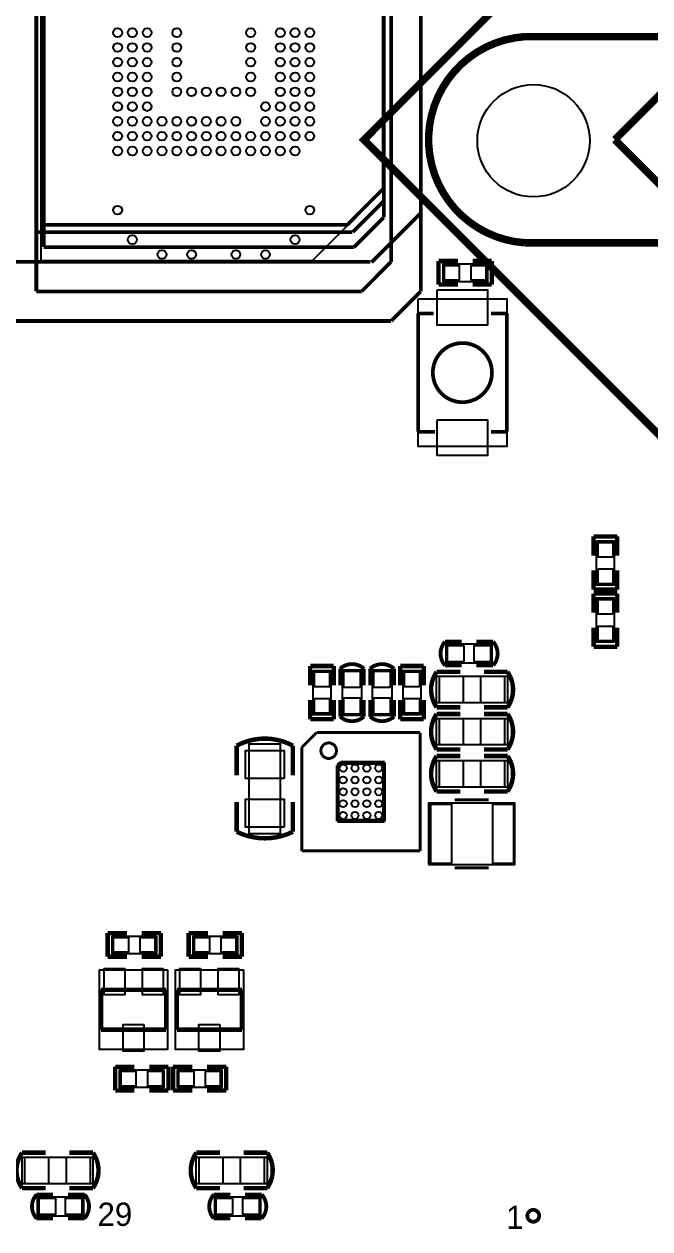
# Model space of a CAD drawing. Extents: x -22 to 154, y -114 to 23.
# Drawn here: x 11.64 to 32.8, y -92.96 to -52.23 of the extents above; entities that cross this region are included whole.
import ezdxf

# ---------------------------------------------------------------- set-up
doc = ezdxf.new("R2010")
doc.units = 0
doc.header["$MEASUREMENT"] = 0
for name, color, linetype in [('PG_ASSEMBLY_TOP', 111, 'CONTINUOUS'), ('PG_SILKSCREEN_TOP', 7, 'CONTINUOUS'), ('PIN_TOP', 3, 'CONTINUOUS')]:
    doc.layers.add(name, color=color, linetype=linetype)

msp = doc.modelspace()

# ---------------------------------------------------------------- linework, layer by layer
at = {"layer": 'PG_ASSEMBLY_TOP'}
for points in [[(23.132288, -56.137556), (58.487564, -91.492832), (93.84284, -56.137556), (58.487564, -20.78228)], [(23.765764, -45.266356), (12.208764, -45.266356), (12.208764, -60.216796), (21.388324, -60.216796), (23.765764, -57.839356)], [(25.806146, -60.937394), (25.806146, -60.337954), (27.304746, -60.337954), (27.304746, -60.937394)], [(24.960834, -61.512196), (27.961336, -61.512196), (27.961336, -66.512186), (24.960834, -66.512186)], [(30.997652, -69.701918), (31.597092, -69.701918), (31.597092, -71.200518), (30.997652, -71.200518)], [(31.597092, -73.130664), (30.997652, -73.130664), (30.997652, -71.632064), (31.597092, -71.632064)], [(27.461464, -73.186036), (27.461464, -73.836276), (25.912064, -73.836276), (25.912064, -73.186036)], [(21.411946, -74.082656), (22.011386, -74.082656), (22.011386, -75.581256), (21.411946, -75.581256)], [(23.052786, -75.606656), (22.402546, -75.606656), (22.402546, -74.057256), (23.052786, -74.057256)], [(24.068786, -75.606656), (23.418546, -75.606656), (23.418546, -74.057256), (24.068786, -74.057256)], [(25.056084, -75.581256), (24.456644, -75.581256), (24.456644, -74.082656), (25.056084, -74.082656)], [(27.987244, -74.280776), (27.987244, -75.179936), (25.589484, -75.179936), (25.589484, -74.280776)], [(27.987244, -75.703176), (27.987244, -76.602336), (25.589484, -76.602336), (25.589484, -75.703176)], [(20.302982, -79.608172), (19.252946, -79.608172), (19.252946, -76.55814), (20.302982, -76.55814)], [(22.284182, -79.129636), (22.284182, -77.239876), (23.774146, -77.239876), (23.774146, -79.129636)], [(27.987244, -77.125576), (27.987244, -78.024736), (25.589484, -78.024736), (25.589484, -77.125576)], [(25.315164, -80.648556), (28.236164, -80.648556), (28.236164, -78.565756), (25.315164, -78.565756)], [(16.11376, -83.062064), (16.11376, -83.661504), (14.61516, -83.661504), (14.61516, -83.062064)], [(18.852896, -83.062064), (18.852896, -83.661504), (17.354296, -83.661504), (17.354296, -83.062064)], [(16.491712, -84.203794), (16.491712, -86.903814), (14.191488, -86.903814), (14.191488, -84.203794)], [(19.053302, -84.203794), (19.053302, -86.903814), (16.753078, -86.903814), (16.753078, -84.203794)], [(16.36776, -87.583264), (16.36776, -88.182704), (14.86916, -88.182704), (14.86916, -87.583264)], [(16.82496, -88.182704), (16.82496, -87.583264), (18.32356, -87.583264), (18.32356, -88.182704)], [(13.966444, -90.536776), (13.966444, -91.435936), (11.568684, -91.435936), (11.568684, -90.536776)], [(19.859244, -90.536776), (19.859244, -91.435936), (17.461484, -91.435936), (17.461484, -90.536776)], [(13.643864, -91.880436), (13.643864, -92.530676), (12.094464, -92.530676), (12.094464, -91.880436)], [(19.638264, -91.880436), (19.638264, -92.530676), (18.088864, -92.530676), (18.088864, -91.880436)]]:
    msp.add_lwpolyline(points, close=True, dxfattribs=at)
at = {"layer": 'PG_SILKSCREEN_TOP'}
for points, const_width in [([(62.730126, -25.024842), (93.84284, -56.137556), (58.487564, -91.492832), (23.132288, -56.137556), (58.487564, -20.78228), (62.730126, -25.024842)], 0.254), ([(31.617666, -56.137556), (58.487564, -29.267658)], 0.254), ([(25.051004, -44.268136), (25.051004, -61.268356)], 0.127), ([(12.051284, -61.268356), (12.051284, -45.266356)], 0.127), ([(24.050244, -45.266356), (24.050244, -60.267596)], 0.127), ([(12.300204, -59.767216), (12.300204, -46.767496)], 0.127), ([(23.801324, -46.767496), (23.801324, -58.766456)], 0.127), ([(28.557474, -52.6542), (35.022282, -52.654708)], 0.254), ([(58.487564, -83.007454), (31.617666, -56.137556)], 0.254), ([(22.574504, -59.005216), (23.791164, -57.788556)], 0.127), ([(22.754844, -59.256676), (23.796244, -58.215276)], 0.127), ([(23.384764, -60.282836), (25.045924, -58.621676)], 0.127), ([(12.300204, -59.017916), (22.574504, -59.017916)], 0.127), ([(23.801324, -58.766456), (22.800564, -59.767216)], 0.127), ([(12.051284, -59.266836), (22.739604, -59.266836)], 0.127), ([(22.800564, -59.767216), (12.300204, -59.767216)], 0.127), ([(11.050524, -60.267596), (23.341584, -60.267596)], 0.127), ([(24.050244, -60.267596), (23.049484, -61.268356)], 0.127), ([(26.306526, -60.238894), (25.656286, -60.238894)], 0.14986), ([(25.656286, -60.238894), (25.656286, -61.036454)], 0.14986), ([(26.804366, -60.238894), (27.454606, -60.238894)], 0.14986), ([(27.454606, -60.238894), (27.454606, -61.036454)], 0.14986), ([(25.656286, -61.036454), (26.306526, -61.036454)], 0.14986), ([(27.454606, -61.036454), (26.804366, -61.036454)], 0.14986), ([(23.049484, -61.268356), (12.051284, -61.268356)], 0.127), ([(25.051004, -61.268356), (24.050244, -62.266576)], 0.127), ([(24.050244, -62.266576), (11.050524, -62.266576)], 0.127), ([(24.961088, -62.012068), (24.961088, -66.012314)], 0.127), ([(24.961088, -62.012068), (25.49144, -62.012068)], 0.127), ([(27.961082, -62.012068), (27.430476, -62.012322)], 0.127), ([(27.961082, -66.012314), (27.961082, -62.012068)], 0.127), ([(24.961088, -66.012314), (25.53081, -66.01206)], 0.127), ([(27.961082, -66.012314), (27.430476, -66.01206)], 0.127), ([(31.695898, -69.552058), (30.898592, -69.552058)], 0.14986), ([(30.898592, -69.552058), (30.898592, -70.202044)], 0.14986), ([(31.695898, -70.202044), (31.695898, -69.552058)], 0.14986), ([(30.898592, -71.350124), (30.898592, -70.700138)], 0.14986), ([(31.695898, -70.700138), (31.695898, -71.350124)], 0.14986), ([(31.695898, -71.350124), (30.898592, -71.350124)], 0.14986), ([(30.898846, -72.132444), (30.898592, -71.48195)], 0.14986), ([(30.898592, -71.48195), (31.696406, -71.482204)], 0.14986), ([(31.696406, -71.482204), (31.696406, -72.132444)], 0.14986), ([(30.898846, -72.630284), (30.898846, -73.280524)], 0.14986), ([(31.696406, -73.280524), (31.696406, -72.630284)], 0.14986), ([(25.873964, -73.109836), (26.437844, -73.109836)], 0.12954), ([(27.499564, -73.109836), (26.935684, -73.109836)], 0.12954), ([(30.898846, -73.280524), (31.696406, -73.280524)], 0.14986), ([(22.110446, -73.932796), (21.312886, -73.932796)], 0.14986), ([(21.312886, -73.932796), (21.312886, -74.583036)], 0.14986), ([(22.110446, -74.583036), (22.110446, -73.932796)], 0.14986), ([(23.128986, -74.019156), (23.128986, -74.583036)], 0.12954), ([(24.144986, -74.019156), (24.144986, -74.583036)], 0.12954), ([(24.357584, -74.583036), (24.357584, -73.932796)], 0.14986), ([(24.357584, -73.932796), (25.155144, -73.932796)], 0.14986), ([(25.155144, -73.932796), (25.155144, -74.583036)], 0.14986), ([(21.312886, -75.731116), (21.312886, -75.080876)], 0.14986), ([(22.110446, -75.080876), (22.110446, -75.731116)], 0.14986), ([(23.128986, -75.644756), (23.128986, -75.080876)], 0.12954), ([(24.144986, -75.644756), (24.144986, -75.080876)], 0.12954), ([(24.357584, -75.080876), (24.357584, -75.731116)], 0.14986), ([(25.155144, -75.731116), (25.155144, -75.080876)], 0.14986), ([(25.589484, -75.329796), (26.387044, -75.329796)], 0.14986), ([(27.987244, -75.329796), (27.189684, -75.329796)], 0.14986), ([(22.110446, -75.731116), (21.312886, -75.731116)], 0.14986), ([(24.357584, -75.731116), (25.155144, -75.731116)], 0.14986), ([(21.029168, -76.684632), (21.52904, -76.18476)], 0.100076), ([(21.52904, -76.18476), (25.02916, -76.18476)], 0.100076), ([(25.02916, -76.18476), (25.02916, -80.184752)], 0.100076), ([(18.828004, -76.625958), (18.828004, -77.633068)], 0.150114), ([(21.029168, -80.184752), (21.029168, -76.684632)], 0.100076), ([(25.589484, -76.752196), (26.387044, -76.752196)], 0.14986), ([(27.987244, -76.752196), (27.189684, -76.752196)], 0.14986), ([(22.229064, -77.284834), (22.32914, -77.184758)], 0.100076), ([(22.229064, -79.184754), (22.229064, -77.284834)], 0.100076), ([(22.32914, -77.184758), (23.829264, -77.184758)], 0.100076), ([(23.829264, -77.184758), (23.829264, -79.184754)], 0.100076), ([(25.589484, -78.174596), (26.387044, -78.174596)], 0.14986), ([(27.987244, -78.174596), (27.189684, -78.174596)], 0.14986), ([(20.727924, -79.536544), (20.727924, -78.533244)], 0.150114), ([(26.20391, -78.457044), (27.344624, -78.457044)], 0.100076), ([(23.829264, -79.184754), (22.229064, -79.184754)], 0.100076), ([(25.02916, -80.184752), (21.029168, -80.184752)], 0.100076), ([(26.20391, -80.757268), (27.344624, -80.757268)], 0.100076), ([(14.4653, -82.963004), (15.11554, -82.963004)], 0.14986), ([(14.4653, -83.760564), (14.4653, -82.963004)], 0.14986), ([(16.26362, -82.963004), (15.61338, -82.963004)], 0.14986), ([(16.26362, -83.760564), (16.26362, -82.963004)], 0.14986), ([(17.204436, -82.963004), (17.854676, -82.963004)], 0.14986), ([(17.204436, -83.760564), (17.204436, -82.963004)], 0.14986), ([(19.002756, -82.963004), (18.352516, -82.963004)], 0.14986), ([(19.002756, -83.760564), (19.002756, -82.963004)], 0.14986), ([(15.11554, -83.760564), (14.4653, -83.760564)], 0.14986), ([(15.61338, -83.760564), (16.26362, -83.760564)], 0.14986), ([(17.854676, -83.760564), (17.204436, -83.760564)], 0.14986), ([(18.352516, -83.760564), (19.002756, -83.760564)], 0.14986), ([(14.241526, -84.878926), (14.241526, -86.228682)], 0.153924), ([(16.441674, -84.878926), (14.241526, -84.878926)], 0.153924), ([(16.441674, -86.228682), (16.441674, -84.878926)], 0.153924), ([(16.803116, -84.878926), (16.803116, -86.228682)], 0.153924), ([(19.003264, -84.878926), (16.803116, -84.878926)], 0.153924), ([(19.003264, -86.228682), (19.003264, -84.878926)], 0.153924), ([(14.241526, -86.228682), (16.441674, -86.228682)], 0.153924), ([(16.803116, -86.228682), (19.003264, -86.228682)], 0.153924), ([(14.7193, -87.484204), (15.36954, -87.484204)], 0.14986), ([(14.7193, -88.281764), (14.7193, -87.484204)], 0.14986), ([(16.51762, -87.484204), (15.86738, -87.484204)], 0.14986), ([(16.51762, -88.281764), (16.51762, -87.484204)], 0.14986), ([(16.6751, -87.484204), (16.6751, -88.281764)], 0.14986), ([(17.32534, -87.484204), (16.6751, -87.484204)], 0.14986), ([(17.82318, -87.484204), (18.47342, -87.484204)], 0.14986), ([(18.47342, -87.484204), (18.47342, -88.281764)], 0.14986), ([(15.36954, -88.281764), (14.7193, -88.281764)], 0.14986), ([(15.86738, -88.281764), (16.51762, -88.281764)], 0.14986), ([(16.6751, -88.281764), (17.32534, -88.281764)], 0.14986), ([(18.47342, -88.281764), (17.82318, -88.281764)], 0.14986), ([(11.568684, -91.585796), (12.366244, -91.585796)], 0.14986), ([(13.966444, -91.585796), (13.168884, -91.585796)], 0.14986), ([(17.461484, -91.585796), (18.259044, -91.585796)], 0.14986), ([(19.859244, -91.585796), (19.061684, -91.585796)], 0.14986), ([(12.056364, -91.804236), (12.620244, -91.804236)], 0.12954), ([(13.681964, -91.804236), (13.118084, -91.804236)], 0.12954), ([(18.050764, -91.804236), (18.614644, -91.804236)], 0.12954), ([(19.676364, -91.804236), (19.112484, -91.804236)], 0.12954)]:
    msp.add_lwpolyline(points, dxfattribs=dict(at, const_width=const_width))
for points, const_width in [([(35.040316, -59.623452), (28.575508, -59.622944, -0.932547), (28.557474, -52.6542)], 0.254), ([(27.460956, -64.012064, 1.000016), (25.461214, -64.012318, 0.999984), (27.460956, -64.012064)], 0.127), ([(26.437844, -73.912476), (25.873964, -73.912476, -0.378845), (25.873964, -73.109836)], 0.12954), ([(26.935684, -73.912476), (27.499564, -73.912476, 0.378845), (27.499564, -73.109836)], 0.12954), ([(22.326346, -74.583036), (22.326346, -74.019156, -0.378845), (23.128986, -74.019156)], 0.12954), ([(23.342346, -74.583036), (23.342346, -74.019156, -0.378845), (24.144986, -74.019156)], 0.12954), ([(26.387044, -74.130916), (25.589484, -74.130916, 0.312067), (25.589484, -75.329796)], 0.14986), ([(27.189684, -74.130916), (27.987244, -74.130916, -0.312067), (27.987244, -75.329796)], 0.14986), ([(22.326346, -75.080876), (22.326346, -75.644756, 0.378845), (23.128986, -75.644756)], 0.12954), ([(23.342346, -75.080876), (23.342346, -75.644756, 0.378845), (24.144986, -75.644756)], 0.12954), ([(26.387044, -75.553316), (25.589484, -75.553316, 0.312067), (25.589484, -76.752196)], 0.14986), ([(27.189684, -75.553316), (27.987244, -75.553316, -0.312067), (27.987244, -76.752196)], 0.14986), ([(20.727924, -77.633068), (20.727924, -76.625958, 0.252519), (18.828004, -76.625958)], 0.150114), ([(22.201886, -76.794868, 1), (21.676614, -76.794868, 1), (22.201886, -76.794868)], 0.100076), ([(26.387044, -76.975716), (25.589484, -76.975716, 0.312067), (25.589484, -78.174596)], 0.14986), ([(27.189684, -76.975716), (27.987244, -76.975716, -0.312067), (27.987244, -78.174596)], 0.14986), ([(18.828004, -78.533244), (18.828004, -79.536544, 0.233139), (20.727924, -79.536544)], 0.150114), ([(12.366244, -90.386916), (11.568684, -90.386916, 0.312067), (11.568684, -91.585796)], 0.14986), ([(13.168884, -90.386916), (13.966444, -90.386916, -0.312067), (13.966444, -91.585796)], 0.14986), ([(18.259044, -90.386916), (17.461484, -90.386916, 0.312067), (17.461484, -91.585796)], 0.14986), ([(19.061684, -90.386916), (19.859244, -90.386916, -0.312067), (19.859244, -91.585796)], 0.14986), ([(12.620244, -92.606876), (12.056364, -92.606876, -0.378845), (12.056364, -91.804236)], 0.12954), ([(13.118084, -92.606876), (13.681964, -92.606876, 0.378845), (13.681964, -91.804236)], 0.12954), ([(18.614644, -92.606876), (18.050764, -92.606876, -0.378845), (18.050764, -91.804236)], 0.12954), ([(19.112484, -92.606876), (19.676364, -92.606876, 0.378845), (19.676364, -91.804236)], 0.12954), ([(29.058362, -92.521278, 0.999975), (28.656788, -92.521024, 1.000025), (29.058362, -92.521278)], 0.127)]:
    msp.add_lwpolyline(points, format="xyb", dxfattribs=dict(at, const_width=const_width))
at = {"layer": 'PIN_TOP'}
for points in [[(25.855676, -60.887864), (25.855676, -60.387484), (26.356056, -60.387484), (26.356056, -60.887864)], [(26.754836, -60.887864), (26.754836, -60.387484), (27.255216, -60.387484), (27.255216, -60.887864)], [(25.611328, -61.21273), (27.310588, -61.21273), (27.310588, -62.41161), (25.611328, -62.41161)], [(25.611328, -65.612518), (27.310588, -65.612518), (27.310588, -66.811398), (25.611328, -66.811398)], [(31.047182, -69.751194), (31.547562, -69.751194), (31.547562, -70.251574), (31.047182, -70.251574)], [(31.047182, -70.650354), (31.547562, -70.650354), (31.547562, -71.150734), (31.047182, -71.150734)], [(31.547816, -72.181974), (31.047436, -72.181974), (31.047436, -71.681594), (31.547816, -71.681594)], [(31.547816, -73.081134), (31.047436, -73.081134), (31.047436, -72.580754), (31.547816, -72.580754)], [(26.512774, -73.235566), (26.512774, -73.786746), (25.961594, -73.786746), (25.961594, -73.235566)], [(27.411934, -73.235566), (27.411934, -73.786746), (26.860754, -73.786746), (26.860754, -73.235566)], [(21.461476, -74.132186), (21.961856, -74.132186), (21.961856, -74.632566), (21.461476, -74.632566)], [(23.003256, -74.657966), (22.452076, -74.657966), (22.452076, -74.106786), (23.003256, -74.106786)], [(24.019256, -74.657966), (23.468076, -74.657966), (23.468076, -74.106786), (24.019256, -74.106786)], [(25.006554, -74.632566), (24.506174, -74.632566), (24.506174, -74.132186), (25.006554, -74.132186)], [(26.487374, -74.280776), (26.487374, -75.179936), (25.687274, -75.179936), (25.687274, -74.280776)], [(27.889454, -74.280776), (27.889454, -75.179936), (27.089354, -75.179936), (27.089354, -74.280776)], [(21.461476, -75.031346), (21.961856, -75.031346), (21.961856, -75.531726), (21.461476, -75.531726)], [(23.003256, -75.557126), (22.452076, -75.557126), (22.452076, -75.005946), (23.003256, -75.005946)], [(24.019256, -75.557126), (23.468076, -75.557126), (23.468076, -75.005946), (24.019256, -75.005946)], [(25.006554, -75.531726), (24.506174, -75.531726), (24.506174, -75.031346), (25.006554, -75.031346)], [(26.487374, -75.703176), (26.487374, -76.602336), (25.687274, -76.602336), (25.687274, -75.703176)], [(27.889454, -75.703176), (27.889454, -76.602336), (27.089354, -76.602336), (27.089354, -75.703176)], [(20.428204, -77.733144), (19.127724, -77.733144), (19.127724, -76.783184), (20.428204, -76.783184)], [(26.487374, -77.125576), (26.487374, -78.024736), (25.687274, -78.024736), (25.687274, -77.125576)], [(27.889454, -77.125576), (27.889454, -78.024736), (27.089354, -78.024736), (27.089354, -77.125576)], [(20.428204, -79.383128), (19.127724, -79.383128), (19.127724, -78.433168), (20.428204, -78.433168)], [(25.387808, -80.606646), (25.387808, -78.607666), (26.088848, -78.607666), (26.088848, -80.606646)], [(27.48788, -80.606646), (27.48788, -78.607666), (28.18892, -78.607666), (28.18892, -80.606646)], [(15.16507, -83.111594), (15.16507, -83.611974), (14.66469, -83.611974), (14.66469, -83.111594)], [(16.06423, -83.111594), (16.06423, -83.611974), (15.56385, -83.611974), (15.56385, -83.111594)], [(17.904206, -83.111594), (17.904206, -83.611974), (17.403826, -83.611974), (17.403826, -83.111594)], [(18.803366, -83.111594), (18.803366, -83.611974), (18.302986, -83.611974), (18.302986, -83.111594)], [(15.042134, -84.154264), (15.042134, -85.053424), (14.341094, -85.053424), (14.341094, -84.154264)], [(16.342106, -84.154264), (16.342106, -85.053424), (15.641066, -85.053424), (15.641066, -84.154264)], [(17.603724, -84.154264), (17.603724, -85.053424), (16.902684, -85.053424), (16.902684, -84.154264)], [(18.903696, -84.154264), (18.903696, -85.053424), (18.202656, -85.053424), (18.202656, -84.154264)], [(15.69212, -86.054184), (15.69212, -86.953344), (14.99108, -86.953344), (14.99108, -86.054184)], [(18.25371, -86.054184), (18.25371, -86.953344), (17.55267, -86.953344), (17.55267, -86.054184)], [(15.41907, -87.632794), (15.41907, -88.133174), (14.91869, -88.133174), (14.91869, -87.632794)], [(16.31823, -87.632794), (16.31823, -88.133174), (15.81785, -88.133174), (15.81785, -87.632794)], [(16.87449, -88.133174), (16.87449, -87.632794), (17.37487, -87.632794), (17.37487, -88.133174)], [(17.77365, -88.133174), (17.77365, -87.632794), (18.27403, -87.632794), (18.27403, -88.133174)], [(12.466574, -90.536776), (12.466574, -91.435936), (11.666474, -91.435936), (11.666474, -90.536776)], [(13.868654, -90.536776), (13.868654, -91.435936), (13.068554, -91.435936), (13.068554, -90.536776)], [(18.359374, -90.536776), (18.359374, -91.435936), (17.559274, -91.435936), (17.559274, -90.536776)], [(19.761454, -90.536776), (19.761454, -91.435936), (18.961354, -91.435936), (18.961354, -90.536776)], [(12.695174, -91.929966), (12.695174, -92.481146), (12.143994, -92.481146), (12.143994, -91.929966)], [(13.594334, -91.929966), (13.594334, -92.481146), (13.043154, -92.481146), (13.043154, -91.929966)], [(18.689574, -91.929966), (18.689574, -92.481146), (18.138394, -92.481146), (18.138394, -91.929966)], [(19.588734, -91.929966), (19.588734, -92.481146), (19.037554, -92.481146), (19.037554, -91.929966)]]:
    msp.add_lwpolyline(points, close=True, dxfattribs=at)
for centre, radius in [((14.799564, -52.518056), 0.14986), ((15.299944, -52.518056), 0.14986), ((15.800324, -52.518056), 0.14986), ((16.801084, -52.518056), 0.14986), ((19.300444, -52.518056), 0.14986), ((20.301204, -52.518056), 0.14986), ((20.801584, -52.518056), 0.14986), ((21.301964, -52.518056), 0.14986), ((14.799564, -53.018436), 0.14986), ((15.299944, -53.018436), 0.14986), ((15.800324, -53.018436), 0.14986), ((16.801084, -53.018436), 0.14986), ((19.300444, -53.018436), 0.14986), ((20.301204, -53.018436), 0.14986), ((20.801584, -53.018436), 0.14986), ((21.301964, -53.018436), 0.14986), ((14.799564, -53.516276), 0.14986), ((15.299944, -53.516276), 0.14986), ((15.800324, -53.516276), 0.14986), ((16.801084, -53.516276), 0.14986), ((19.300444, -53.516276), 0.14986), ((20.301204, -53.516276), 0.14986), ((20.801584, -53.516276), 0.14986), ((21.301964, -53.516276), 0.14986), ((14.799564, -54.016656), 0.14986), ((15.299944, -54.016656), 0.14986), ((15.800324, -54.016656), 0.14986), ((16.801084, -54.016656), 0.14986), ((19.300444, -54.016656), 0.14986), ((20.301204, -54.016656), 0.14986), ((20.801584, -54.016656), 0.14986), ((21.301964, -54.016656), 0.14986), ((14.799564, -54.517036), 0.14986), ((15.299944, -54.517036), 0.14986), ((15.800324, -54.517036), 0.14986), ((16.801084, -54.517036), 0.14986), ((17.301464, -54.517036), 0.14986), ((17.801844, -54.517036), 0.14986), ((18.299684, -54.517036), 0.14986), ((18.800064, -54.517036), 0.14986), ((19.300444, -54.517036), 0.14986), ((20.301204, -54.517036), 0.14986), ((20.801584, -54.517036), 0.14986), ((21.301964, -54.517036), 0.14986), ((28.866846, -56.172862), 1.89992), ((14.799564, -55.017416), 0.14986), ((15.299944, -55.017416), 0.14986), ((15.800324, -55.017416), 0.14986), ((19.800824, -55.017416), 0.14986), ((20.301204, -55.017416), 0.14986), ((20.801584, -55.017416), 0.14986), ((21.301964, -55.017416), 0.14986), ((14.799564, -55.517796), 0.14986), ((15.299944, -55.517796), 0.14986), ((15.800324, -55.517796), 0.14986), ((16.300704, -55.517796), 0.14986), ((16.801084, -55.517796), 0.14986), ((17.301464, -55.517796), 0.14986), ((17.801844, -55.517796), 0.14986), ((18.299684, -55.517796), 0.14986), ((18.800064, -55.517796), 0.14986), ((19.800824, -55.517796), 0.14986), ((20.301204, -55.517796), 0.14986), ((20.801584, -55.517796), 0.14986), ((21.301964, -55.517796), 0.14986), ((14.799564, -56.018176), 0.14986), ((15.299944, -56.018176), 0.14986), ((15.800324, -56.018176), 0.14986), ((16.300704, -56.018176), 0.14986), ((16.801084, -56.018176), 0.14986), ((17.301464, -56.018176), 0.14986), ((17.801844, -56.018176), 0.14986), ((18.299684, -56.018176), 0.14986), ((18.800064, -56.018176), 0.14986), ((19.300444, -56.018176), 0.14986), ((19.800824, -56.018176), 0.14986), ((20.301204, -56.018176), 0.14986), ((20.801584, -56.018176), 0.14986), ((21.301964, -56.018176), 0.14986), ((14.799564, -56.518556), 0.14986), ((15.299944, -56.518556), 0.14986), ((15.800324, -56.518556), 0.14986), ((16.300704, -56.518556), 0.14986), ((16.801084, -56.518556), 0.14986), ((17.301464, -56.518556), 0.14986), ((17.801844, -56.518556), 0.14986), ((18.299684, -56.518556), 0.14986), ((18.800064, -56.518556), 0.14986), ((19.300444, -56.518556), 0.14986), ((19.800824, -56.518556), 0.14986), ((20.301204, -56.518556), 0.14986), ((20.801584, -56.518556), 0.14986), ((14.799564, -58.517536), 0.14986), ((21.301964, -58.517536), 0.14986), ((15.299944, -59.518296), 0.14986), ((20.801584, -59.518296), 0.14986), ((16.300704, -60.018676), 0.14986), ((17.301464, -60.018676), 0.14986), ((18.800064, -60.018676), 0.14986), ((19.800824, -60.018676), 0.14986), ((22.429216, -77.384656), 0.120015), ((22.829266, -77.384656), 0.120015), ((23.229062, -77.384656), 0.120015), ((23.629112, -77.384656), 0.120015), ((22.429216, -77.784706), 0.120015), ((22.829266, -77.784706), 0.120015), ((23.229062, -77.784706), 0.120015), ((23.629112, -77.784706), 0.120015), ((22.429216, -78.184756), 0.120015), ((22.829266, -78.184756), 0.120015), ((23.229062, -78.184756), 0.120015), ((23.629112, -78.184756), 0.120015), ((22.429216, -78.584806), 0.120015), ((22.829266, -78.584806), 0.120015), ((23.229062, -78.584806), 0.120015), ((23.629112, -78.584806), 0.120015), ((22.429216, -78.984856), 0.120015), ((22.829266, -78.984856), 0.120015), ((23.229062, -78.984856), 0.120015), ((23.629112, -78.984856), 0.120015)]:
    msp.add_circle(centre, radius, dxfattribs=at)

# ---------------------------------------------------------------- texts
at = {"layer": 'PG_SILKSCREEN_TOP'}
for s, p in [('29', (14.1224, -92.8624)), ('1', (27.94, -92.964))]:
    msp.add_text(s, height=0.7874, dxfattribs=at).set_placement(p)

doc.saveas('drawing.dxf')
